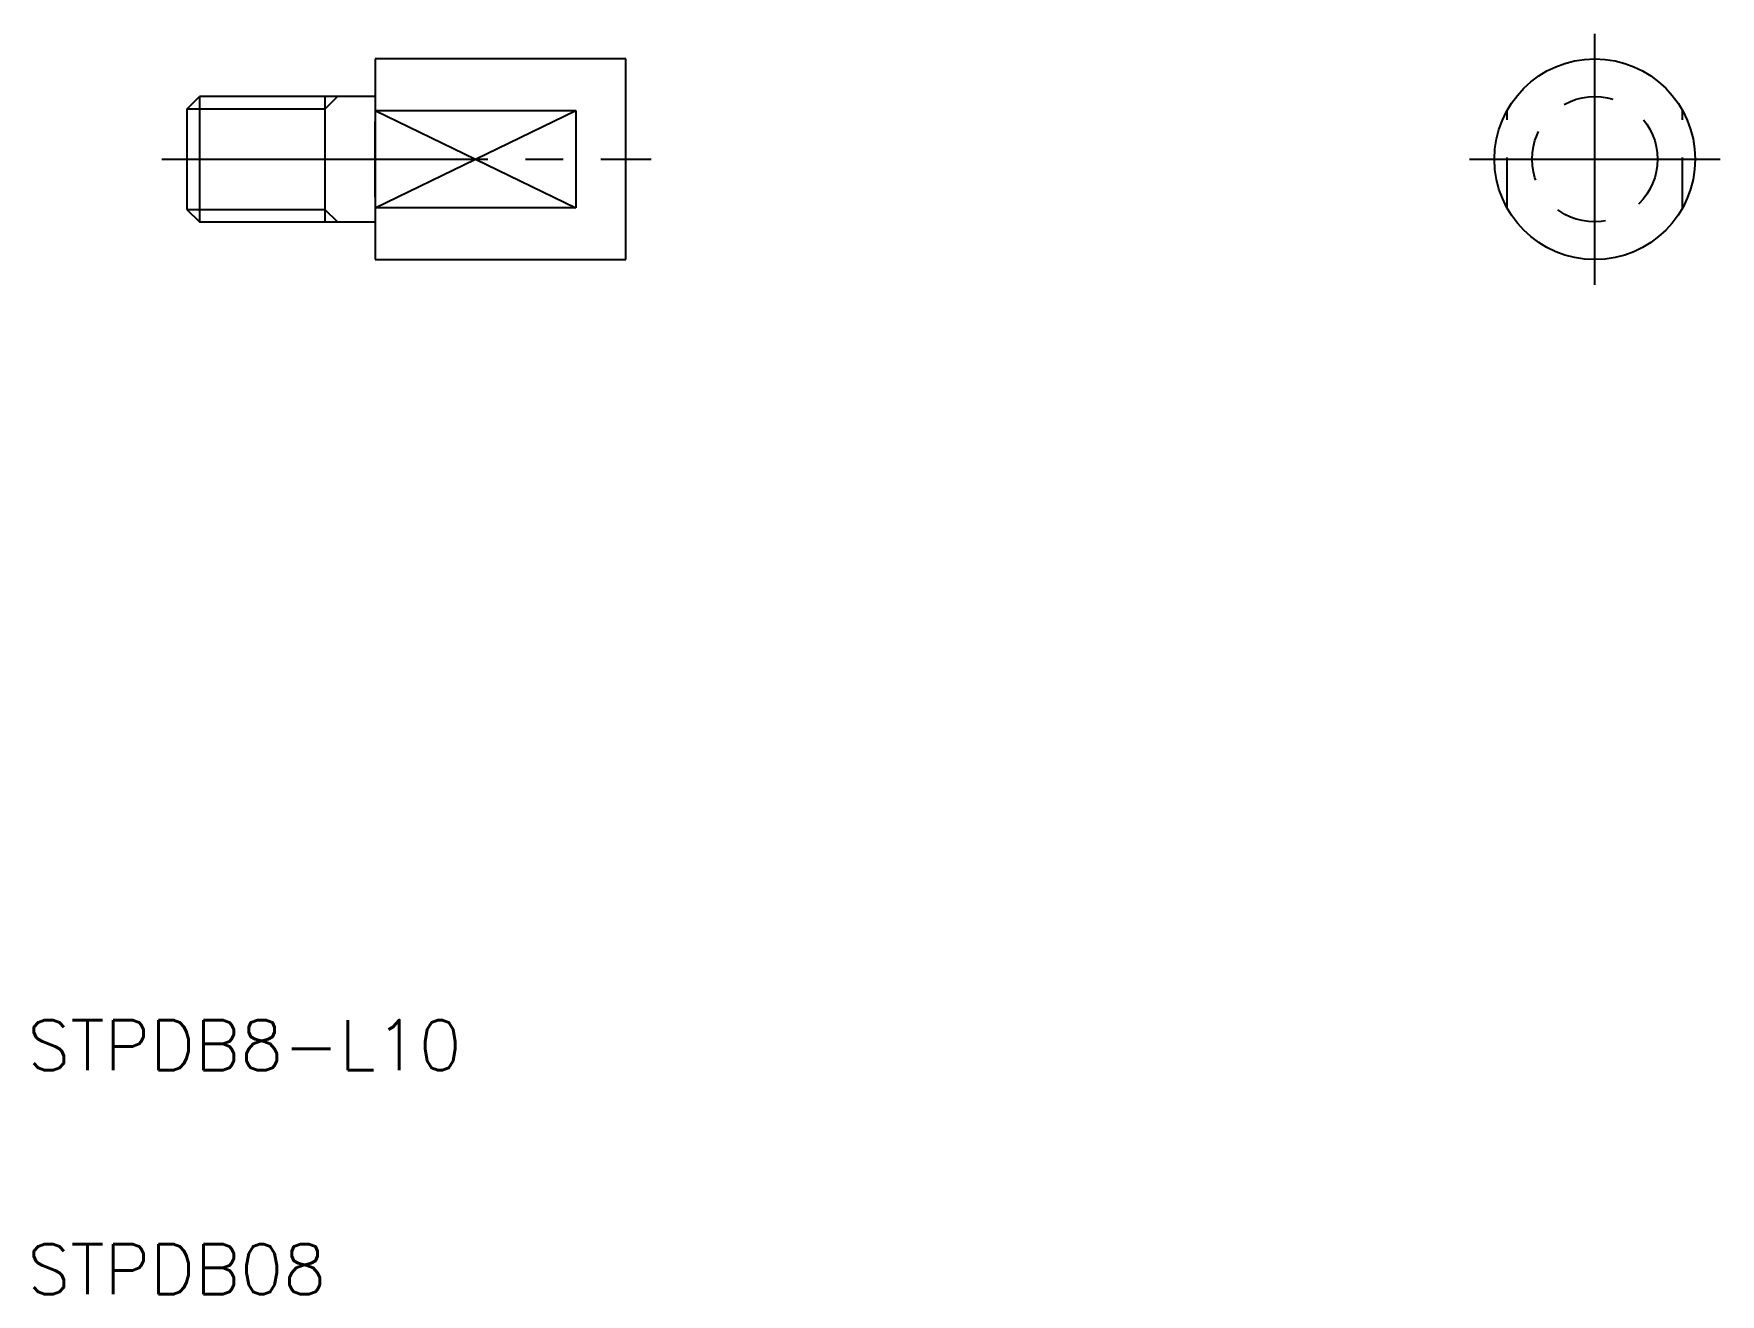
# Model space of a CAD drawing. Extents: x 134.5 to 201.8, y 112.3 to 162.5.
import ezdxf

# ---------------------------------------------------------------- set-up
doc = ezdxf.new("R2010")
doc.units = 0
doc.linetypes.add('CENTER', pattern=[17.5, 13, -1.5, 1.5, -1.5])
doc.linetypes.add('DASHED', pattern=[3.5, 2, -1.5])
doc.layers.get('0').update_dxf_attribs({"linetype": 'CONTINUOUS'})
doc.layers.add('CENTER', color=1, linetype='CENTER')
doc.styles.get("Standard").update_dxf_attribs({"font": 'txt.shx', "bigfont": '@extfont2.shx'})

msp = doc.modelspace()

# ---------------------------------------------------------------- linework, layer by layer
at = {"color": 7, "linetype": 'CONTINUOUS'}
for p, q in [((148.142, 161.532), (148.142, 153.532)), ((158.142, 161.532), (148.142, 161.532)), ((158.142, 153.532), (158.142, 161.532)), ((140.642, 159.532), (141.142, 160.032)), ((148.142, 160.032), (141.142, 160.032)), ((141.142, 160.032), (141.142, 155.032)), ((146.142, 160.032), (146.142, 155.032)), ((140.642, 159.532), (140.642, 155.532)), ((148.142, 159.469), (156.142, 159.469)), ((156.142, 159.469), (156.142, 155.596)), ((148.142, 156.032), (148.142, 159.032)), ((140.642, 155.532), (141.142, 155.032)), ((156.142, 155.596), (148.142, 155.596)), ((141.142, 155.032), (148.142, 155.032)), ((148.142, 153.532), (158.142, 153.532))]:
    msp.add_line(p, q, dxfattribs=at)
at = {"color": 3, "linetype": 'CONTINUOUS'}
for p, q in [((146.142, 159.532), (146.642, 160.032)), ((146.142, 159.532), (140.642, 159.532)), ((148.142, 159.469), (156.142, 155.596)), ((148.142, 155.596), (156.142, 159.469)), ((140.642, 155.532), (146.142, 155.532)), ((146.142, 155.532), (146.642, 155.032))]:
    msp.add_line(p, q, dxfattribs=at)
at = {"color": 3, "linetype": 'DASHED'}
for p, q in [((193.263, 155.596), (193.263, 159.469)), ((200.263, 155.596), (200.263, 159.469))]:
    msp.add_line(p, q, dxfattribs=at)
at = {"color": 7, "linetype": 'CONTINUOUS'}
msp.add_circle((196.763, 157.532), 4, dxfattribs=at)
at = {"color": 3, "linetype": 'DASHED'}
msp.add_circle((196.763, 157.532), 2.5, dxfattribs=at)
at = {"layer": 'CENTER', "color": 1, "linetype": 'CENTER'}
for p, q in [((196.763, 152.532), (196.763, 162.532)), ((139.642, 157.532), (159.142, 157.532)), ((191.763, 157.532), (201.763, 157.532))]:
    msp.add_line(p, q, dxfattribs=at)

# ---------------------------------------------------------------- texts
at = {"color": 7, "linetype": 'CONTINUOUS'}
for s, p in [('STPDB8-L10', (134.278, 121.225)), ('STPDB08', (134.278, 112.297))]:
    msp.add_text(s, height=2, dxfattribs=at).set_placement(p)

doc.saveas('drawing.dxf')
